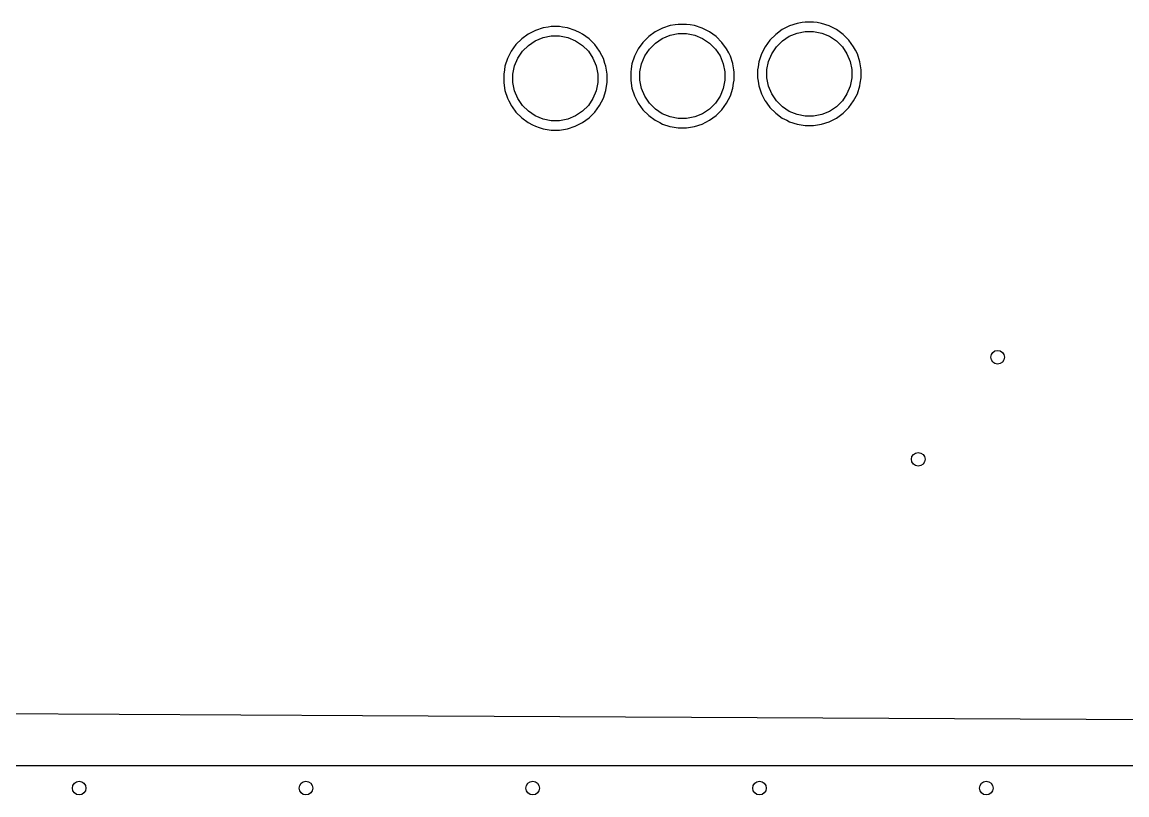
# Model space of a CAD drawing. Header units: inches. Extents: x 2.12 to 6.02, y -5.78 to -1.88.
# Drawn here: x 2.903 to 3.862, y -4.337 to -3.666 of the extents above; entities that cross this region are included whole.
import ezdxf

# ---------------------------------------------------------------- set-up
doc = ezdxf.new("R2010")
doc.units = ezdxf.units.IN
doc.header["$MEASUREMENT"] = 0
doc.layers.add('B.Cu', color=153, linetype='CONTINUOUS', true_color=0x4d7fc4)

msp = doc.modelspace()

# ---------------------------------------------------------------- linework, layer by layer
at = {"layer": 'B.Cu', "linetype": 'CONTINUOUS'}
for p, q in [((3.35563, -3.67077), (3.34891, -3.67295)), ((3.35996, -3.67008), (3.35563, -3.67077)), ((3.35563, -3.67077), (3.35563, -3.67077)), ((3.36261, -3.66967), (3.35996, -3.67008)), ((3.36968, -3.66967), (3.36261, -3.66967)), ((3.37232, -3.67008), (3.36968, -3.66967)), ((3.37666, -3.67077), (3.37232, -3.67008)), ((3.38338, -3.67295), (3.37666, -3.67077)), ((3.37666, -3.67077), (3.37666, -3.67077)), ((3.45914, -3.67099), (3.45284, -3.6742)), ((3.46586, -3.6688), (3.45914, -3.67099)), ((3.47005, -3.66814), (3.46586, -3.6688)), ((3.46586, -3.6688), (3.46586, -3.6688)), ((3.47284, -3.6677), (3.47005, -3.66814)), ((3.47991, -3.6677), (3.47284, -3.6677)), ((3.48301, -3.66819), (3.47991, -3.6677)), ((3.48689, -3.6688), (3.48301, -3.66819)), ((3.49361, -3.67099), (3.48689, -3.6688)), ((3.48689, -3.6688), (3.48689, -3.6688)), ((3.49748, -3.67295), (3.49361, -3.67099)), ((3.56308, -3.67223), (3.55736, -3.67638)), ((3.56938, -3.66902), (3.56308, -3.67223)), ((3.56308, -3.67223), (3.56308, -3.67223)), ((3.5761, -3.66683), (3.56938, -3.66902)), ((3.58029, -3.66617), (3.5761, -3.66683)), ((3.5761, -3.66683), (3.5761, -3.66683)), ((3.58308, -3.66573), (3.58029, -3.66617)), ((3.59015, -3.66573), (3.58308, -3.66573)), ((3.59325, -3.66622), (3.59015, -3.66573)), ((3.59713, -3.66683), (3.59325, -3.66622)), ((3.60385, -3.66902), (3.59713, -3.66683)), ((3.59713, -3.66683), (3.59713, -3.66683)), ((3.60729, -3.67077), (3.60385, -3.66902)), ((3.61015, -3.67223), (3.60729, -3.67077)), ((3.61587, -3.67638), (3.61015, -3.67223)), ((3.33689, -3.68032), (3.33189, -3.68532)), ((3.34261, -3.67616), (3.33689, -3.68032)), ((3.33689, -3.68032), (3.33689, -3.68032)), ((3.34891, -3.67295), (3.34261, -3.67616)), ((3.34261, -3.67616), (3.34261, -3.67616)), ((3.34266, -3.68596), (3.3487, -3.68193)), ((3.3487, -3.68193), (3.3554, -3.67915)), ((3.3554, -3.67915), (3.36251, -3.67774)), ((3.36251, -3.67774), (3.36977, -3.67774)), ((3.36977, -3.67774), (3.37688, -3.67915)), ((3.37688, -3.67915), (3.38359, -3.68193)), ((3.38763, -3.67512), (3.38338, -3.67295)), ((3.38359, -3.68193), (3.38962, -3.68596)), ((3.38968, -3.67616), (3.38763, -3.67512)), ((3.39539, -3.68032), (3.38968, -3.67616)), ((3.40039, -3.68532), (3.39539, -3.68032)), ((3.44713, -3.67835), (3.44213, -3.68335)), ((3.45284, -3.6742), (3.44713, -3.67835)), ((3.44713, -3.67835), (3.44713, -3.67835)), ((3.45284, -3.6742), (3.45284, -3.6742)), ((3.4529, -3.68399), (3.45893, -3.67996)), ((3.45893, -3.67996), (3.46564, -3.67718)), ((3.46564, -3.67718), (3.47275, -3.67577)), ((3.47275, -3.67577), (3.48001, -3.67577)), ((3.48001, -3.67577), (3.48712, -3.67718)), ((3.48712, -3.67718), (3.49382, -3.67996)), ((3.49382, -3.67996), (3.49986, -3.68399)), ((3.49991, -3.6742), (3.49748, -3.67295)), ((3.50563, -3.67835), (3.49991, -3.6742)), ((3.51063, -3.68335), (3.50563, -3.67835)), ((3.55237, -3.68138), (3.54821, -3.6871)), ((3.55736, -3.67638), (3.55237, -3.68138)), ((3.55237, -3.68138), (3.55237, -3.68138)), ((3.55736, -3.67638), (3.55736, -3.67638)), ((3.55801, -3.68715), (3.56314, -3.68202)), ((3.56314, -3.68202), (3.56917, -3.67799)), ((3.56917, -3.67799), (3.57587, -3.67522)), ((3.57587, -3.67522), (3.58299, -3.6738)), ((3.58299, -3.6738), (3.59024, -3.6738)), ((3.59024, -3.6738), (3.59736, -3.67522)), ((3.59736, -3.67522), (3.60406, -3.67799)), ((3.60406, -3.67799), (3.61009, -3.68202)), ((3.61009, -3.68202), (3.61522, -3.68715)), ((3.62086, -3.68138), (3.61587, -3.67638)), ((3.62502, -3.6871), (3.62086, -3.68138)), ((3.32774, -3.69103), (3.32453, -3.69733)), ((3.33189, -3.68532), (3.32774, -3.69103)), ((3.32774, -3.69103), (3.32774, -3.69103)), ((3.33189, -3.68532), (3.33189, -3.68532)), ((3.3335, -3.69712), (3.33753, -3.69109)), ((3.33753, -3.69109), (3.34266, -3.68596)), ((3.38962, -3.68596), (3.39475, -3.69109)), ((3.39475, -3.69109), (3.39878, -3.69712)), ((3.40454, -3.69103), (3.40039, -3.68532)), ((3.40645, -3.69476), (3.40454, -3.69103)), ((3.43797, -3.68906), (3.43477, -3.69536)), ((3.44213, -3.68335), (3.43797, -3.68906)), ((3.43797, -3.68906), (3.43797, -3.68906)), ((3.44213, -3.68335), (3.44213, -3.68335)), ((3.44374, -3.69515), (3.44777, -3.68912)), ((3.44777, -3.68912), (3.4529, -3.68399)), ((3.49986, -3.68399), (3.50499, -3.68912)), ((3.50499, -3.68912), (3.50902, -3.69515)), ((3.51478, -3.68906), (3.51063, -3.68335)), ((3.51655, -3.69253), (3.51478, -3.68906)), ((3.54821, -3.6871), (3.545, -3.69339)), ((3.54821, -3.6871), (3.54821, -3.6871)), ((3.55398, -3.69318), (3.55801, -3.68715)), ((3.61522, -3.68715), (3.61925, -3.69318)), ((3.62661, -3.69023), (3.62502, -3.6871)), ((3.62823, -3.69339), (3.62661, -3.69023)), ((3.32453, -3.69733), (3.32235, -3.70405)), ((3.33073, -3.70382), (3.3335, -3.69712)), ((3.39878, -3.69712), (3.40156, -3.70382)), ((3.40775, -3.69733), (3.40645, -3.69476)), ((3.40916, -3.70167), (3.40775, -3.69733)), ((3.40994, -3.70405), (3.40916, -3.70167)), ((3.43477, -3.69536), (3.43258, -3.70208)), ((3.44096, -3.70186), (3.44374, -3.69515)), ((3.50902, -3.69515), (3.51179, -3.70186)), ((3.51799, -3.69536), (3.51655, -3.69253)), ((3.52004, -3.70167), (3.51799, -3.69536)), ((3.52017, -3.70208), (3.52004, -3.70167)), ((3.54282, -3.70012), (3.54213, -3.70449)), ((3.545, -3.69339), (3.54282, -3.70012)), ((3.54282, -3.70012), (3.54282, -3.70012)), ((3.54978, -3.707), (3.5512, -3.69989)), ((3.5512, -3.69989), (3.55398, -3.69318)), ((3.61925, -3.69318), (3.62203, -3.69989)), ((3.62203, -3.69989), (3.62344, -3.707)), ((3.63041, -3.70012), (3.62823, -3.69339)), ((3.63152, -3.7071), (3.63041, -3.70012)), ((3.63041, -3.70012), (3.63041, -3.70012)), ((3.63041, -3.70012), (3.63041, -3.70012)), ((3.32186, -3.7071), (3.32124, -3.71103)), ((3.32124, -3.71103), (3.32124, -3.7181)), ((3.32235, -3.70405), (3.32186, -3.7071)), ((3.32235, -3.70405), (3.32235, -3.70405)), ((3.32931, -3.71094), (3.33073, -3.70382)), ((3.32931, -3.71819), (3.32931, -3.71094)), ((3.40156, -3.70382), (3.40297, -3.71094)), ((3.40297, -3.71094), (3.40297, -3.71819)), ((3.41073, -3.70906), (3.40994, -3.70405)), ((3.41104, -3.71103), (3.41073, -3.70906)), ((3.41104, -3.7181), (3.41104, -3.71103)), ((3.43191, -3.70631), (3.43148, -3.70906)), ((3.43148, -3.70906), (3.43148, -3.71613)), ((3.43258, -3.70208), (3.43191, -3.70631)), ((3.43258, -3.70208), (3.43258, -3.70208)), ((3.43955, -3.70897), (3.44096, -3.70186)), ((3.43955, -3.71623), (3.43955, -3.70897)), ((3.51179, -3.70186), (3.51321, -3.70897)), ((3.51321, -3.70897), (3.51321, -3.71623)), ((3.52097, -3.7071), (3.52017, -3.70208)), ((3.52128, -3.70906), (3.52097, -3.7071)), ((3.52128, -3.71613), (3.52128, -3.70906)), ((3.54213, -3.70449), (3.54171, -3.7071)), ((3.54171, -3.7071), (3.54171, -3.71416)), ((3.54978, -3.71426), (3.54978, -3.707)), ((3.62344, -3.707), (3.62344, -3.71426)), ((3.63152, -3.71416), (3.63152, -3.7071)), ((3.32124, -3.7181), (3.32165, -3.72071)), ((3.32165, -3.72071), (3.32235, -3.72508)), ((3.33073, -3.72531), (3.32931, -3.71819)), ((3.40297, -3.71819), (3.40156, -3.72531)), ((3.41025, -3.72311), (3.41104, -3.7181)), ((3.43148, -3.71613), (3.43189, -3.71877)), ((3.43189, -3.71877), (3.43258, -3.72311)), ((3.44096, -3.72334), (3.43955, -3.71623)), ((3.51321, -3.71623), (3.51179, -3.72334)), ((3.52017, -3.72311), (3.52086, -3.71877)), ((3.52086, -3.71877), (3.52128, -3.71613)), ((3.54171, -3.71416), (3.54214, -3.71688)), ((3.54214, -3.71688), (3.54282, -3.72114)), ((3.5512, -3.72137), (3.54978, -3.71426)), ((3.62344, -3.71426), (3.62203, -3.72137)), ((3.63041, -3.72114), (3.63079, -3.71877)), ((3.63079, -3.71877), (3.63152, -3.71416)), ((3.32235, -3.72508), (3.32453, -3.7318)), ((3.3335, -3.73201), (3.33073, -3.72531)), ((3.40156, -3.72531), (3.39878, -3.73201)), ((3.40775, -3.7318), (3.40994, -3.72508)), ((3.40994, -3.72508), (3.41025, -3.72311)), ((3.40994, -3.72508), (3.40994, -3.72508)), ((3.43258, -3.72311), (3.43477, -3.72983)), ((3.43477, -3.72983), (3.43797, -3.73613)), ((3.44374, -3.73004), (3.44096, -3.72334)), ((3.44777, -3.73608), (3.44374, -3.73004)), ((3.50902, -3.73004), (3.50499, -3.73608)), ((3.51179, -3.72334), (3.50902, -3.73004)), ((3.51478, -3.73613), (3.51799, -3.72983)), ((3.51799, -3.72983), (3.52017, -3.72311)), ((3.52017, -3.72311), (3.52017, -3.72311)), ((3.54282, -3.72114), (3.545, -3.72787)), ((3.545, -3.72787), (3.54647, -3.73076)), ((3.55398, -3.72808), (3.5512, -3.72137)), ((3.55801, -3.73411), (3.55398, -3.72808)), ((3.61925, -3.72808), (3.61522, -3.73411)), ((3.62203, -3.72137), (3.61925, -3.72808)), ((3.62502, -3.73416), (3.62823, -3.72787)), ((3.62823, -3.72787), (3.63041, -3.72114)), ((3.63041, -3.72114), (3.63041, -3.72114)), ((3.32453, -3.7318), (3.32573, -3.73416)), ((3.32573, -3.73416), (3.32762, -3.73786)), ((3.32762, -3.73786), (3.32774, -3.7381)), ((3.32774, -3.7381), (3.32774, -3.7381)), ((3.32774, -3.7381), (3.32865, -3.73935)), ((3.32865, -3.73935), (3.33189, -3.74382)), ((3.33753, -3.73804), (3.3335, -3.73201)), ((3.34266, -3.74317), (3.33753, -3.73804)), ((3.39475, -3.73804), (3.38962, -3.74317)), ((3.39878, -3.73201), (3.39475, -3.73804)), ((3.40039, -3.74382), (3.40454, -3.7381)), ((3.40454, -3.7381), (3.40775, -3.7318)), ((3.43797, -3.73613), (3.43797, -3.73613)), ((3.43797, -3.73613), (3.44005, -3.73899)), ((3.44005, -3.73899), (3.44213, -3.74185)), ((3.4529, -3.74121), (3.44777, -3.73608)), ((3.50499, -3.73608), (3.49986, -3.74121)), ((3.51063, -3.74185), (3.51478, -3.73613)), ((3.54647, -3.73076), (3.54801, -3.73377)), ((3.54801, -3.73377), (3.54821, -3.73416)), ((3.54821, -3.73416), (3.54821, -3.73416)), ((3.54821, -3.73416), (3.54964, -3.73613)), ((3.54964, -3.73613), (3.55237, -3.73988)), ((3.55237, -3.73988), (3.55736, -3.74488)), ((3.56314, -3.73924), (3.55801, -3.73411)), ((3.56917, -3.74327), (3.56314, -3.73924)), ((3.61009, -3.73924), (3.60406, -3.74327)), ((3.61522, -3.73411), (3.61009, -3.73924)), ((3.61587, -3.74488), (3.62086, -3.73988)), ((3.62086, -3.73988), (3.62502, -3.73416)), ((3.33189, -3.74382), (3.33689, -3.74882)), ((3.33689, -3.74882), (3.34261, -3.75297)), ((3.3487, -3.7472), (3.34266, -3.74317)), ((3.3554, -3.74998), (3.3487, -3.7472)), ((3.38359, -3.7472), (3.37688, -3.74998)), ((3.38962, -3.74317), (3.38359, -3.7472)), ((3.38968, -3.75297), (3.39539, -3.74882)), ((3.39539, -3.74882), (3.40039, -3.74382)), ((3.44213, -3.74185), (3.44713, -3.74685)), ((3.44713, -3.74685), (3.45284, -3.751)), ((3.45893, -3.74524), (3.4529, -3.74121)), ((3.46564, -3.74801), (3.45893, -3.74524)), ((3.47275, -3.74943), (3.46564, -3.74801)), ((3.48001, -3.74943), (3.47275, -3.74943)), ((3.48712, -3.74801), (3.48001, -3.74943)), ((3.49382, -3.74524), (3.48712, -3.74801)), ((3.49986, -3.74121), (3.49382, -3.74524)), ((3.49991, -3.751), (3.50563, -3.74685)), ((3.50563, -3.74685), (3.51063, -3.74185)), ((3.55736, -3.74488), (3.56308, -3.74903)), ((3.56308, -3.74903), (3.56694, -3.751)), ((3.57587, -3.74604), (3.56917, -3.74327)), ((3.58299, -3.74746), (3.57587, -3.74604)), ((3.59024, -3.74746), (3.58299, -3.74746)), ((3.59736, -3.74604), (3.59024, -3.74746)), ((3.60406, -3.74327), (3.59736, -3.74604)), ((3.60385, -3.75224), (3.61015, -3.74903)), ((3.61015, -3.74903), (3.61587, -3.74488)), ((3.34261, -3.75297), (3.34631, -3.75486)), ((3.34631, -3.75486), (3.34891, -3.75618)), ((3.34891, -3.75618), (3.34891, -3.75618)), ((3.34891, -3.75618), (3.34891, -3.75618)), ((3.34891, -3.75618), (3.35215, -3.75723)), ((3.35215, -3.75723), (3.35563, -3.75836)), ((3.36251, -3.7514), (3.3554, -3.74998)), ((3.35563, -3.75836), (3.35563, -3.75836)), ((3.35563, -3.75836), (3.35563, -3.75836)), ((3.35563, -3.75836), (3.35563, -3.75836)), ((3.35563, -3.75836), (3.36261, -3.75947)), ((3.36977, -3.7514), (3.36251, -3.7514)), ((3.36968, -3.75947), (3.37666, -3.75836)), ((3.37688, -3.74998), (3.36977, -3.7514)), ((3.37666, -3.75836), (3.38338, -3.75618)), ((3.37666, -3.75836), (3.37666, -3.75836)), ((3.37666, -3.75836), (3.37666, -3.75836)), ((3.37666, -3.75836), (3.37666, -3.75836)), ((3.38338, -3.75618), (3.38968, -3.75297)), ((3.45284, -3.751), (3.45671, -3.75297)), ((3.45671, -3.75297), (3.45914, -3.75421)), ((3.45914, -3.75421), (3.45914, -3.75421)), ((3.45914, -3.75421), (3.45914, -3.75421)), ((3.45914, -3.75421), (3.46551, -3.75628)), ((3.46551, -3.75628), (3.46586, -3.75639)), ((3.46586, -3.75639), (3.46586, -3.75639)), ((3.46586, -3.75639), (3.46586, -3.75639)), ((3.46586, -3.75639), (3.46586, -3.75639)), ((3.46586, -3.75639), (3.47284, -3.7575)), ((3.47284, -3.7575), (3.47284, -3.7575)), ((3.47284, -3.7575), (3.47991, -3.7575)), ((3.47991, -3.7575), (3.48689, -3.75639)), ((3.47991, -3.7575), (3.47991, -3.7575)), ((3.48689, -3.75639), (3.49361, -3.75421)), ((3.48689, -3.75639), (3.48689, -3.75639)), ((3.48689, -3.75639), (3.48689, -3.75639)), ((3.48689, -3.75639), (3.48689, -3.75639)), ((3.49361, -3.75421), (3.49991, -3.751)), ((3.56694, -3.751), (3.56938, -3.75224)), ((3.56938, -3.75224), (3.5761, -3.75443)), ((3.5761, -3.75443), (3.5761, -3.75443)), ((3.5761, -3.75443), (3.5761, -3.75443)), ((3.5761, -3.75443), (3.5761, -3.75443)), ((3.5761, -3.75443), (3.58308, -3.75553)), ((3.58308, -3.75553), (3.58308, -3.75553)), ((3.58308, -3.75553), (3.59015, -3.75553)), ((3.59015, -3.75553), (3.59713, -3.75443)), ((3.59015, -3.75553), (3.59015, -3.75553)), ((3.59713, -3.75443), (3.60385, -3.75224)), ((3.59713, -3.75443), (3.59713, -3.75443)), ((3.59713, -3.75443), (3.59713, -3.75443)), ((3.59713, -3.75443), (3.59713, -3.75443)), ((3.36261, -3.75947), (3.36261, -3.75947)), ((3.36261, -3.75947), (3.36968, -3.75947)), ((3.36968, -3.75947), (3.36968, -3.75947)), ((3.19863, -4.26783), (2.45748, -4.26403)), ((4.06249, -4.27226), (3.19863, -4.26783)), ((2.75591, -4.31102), (2.95276, -4.31102)), ((2.95276, -4.31102), (3.14961, -4.31102)), ((3.14961, -4.31102), (3.34646, -4.31102)), ((3.34646, -4.31102), (3.54331, -4.31102)), ((3.54331, -4.31102), (3.74016, -4.31102)), ((3.74016, -4.31102), (3.93701, -4.31102))]:
    msp.add_line(p, q, dxfattribs=at)
at = {"layer": 'B.Cu'}
for centre in [(3.75, -3.95669), (3.6811, -4.04528), (2.95276, -4.33071), (3.14961, -4.33071), (3.34646, -4.33071), (3.54331, -4.33071), (3.74016, -4.33071)]:
    msp.add_circle(centre, 0.00591, dxfattribs=at)

doc.saveas('drawing.dxf')
